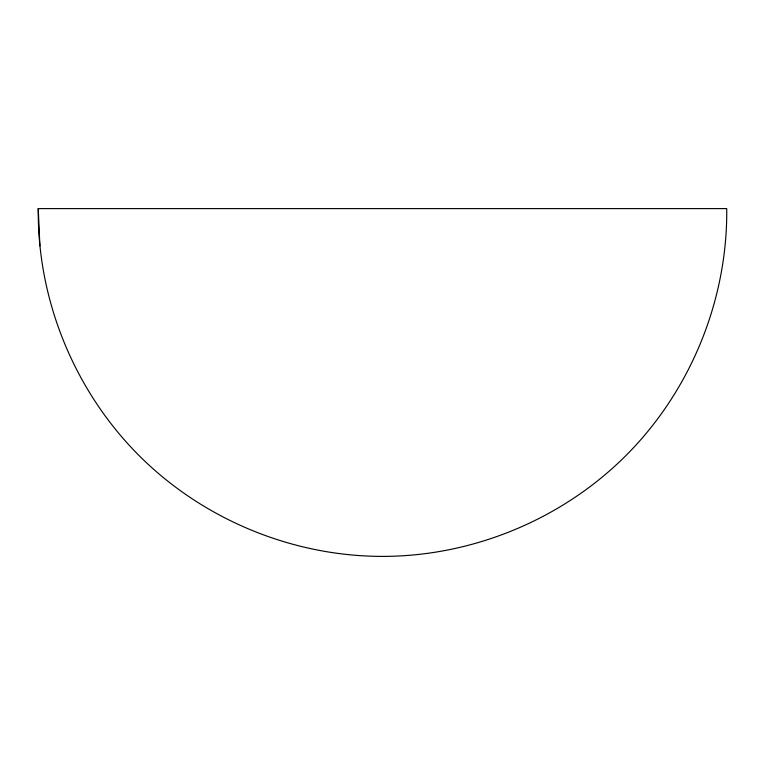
<?xml version="1.0" encoding="UTF-8"?>
<svg xmlns="http://www.w3.org/2000/svg" width="765" height="765" viewBox="0 0 765 765"><rect width="100%" height="100%" fill="white"/><g stroke="black" fill="none" stroke-linecap="round" stroke-linejoin="round"><path stroke-width="1.15" d="M38.25 208.606L726.731 208.606L726.75 212.135C726.721 302.443 689.753 391.69 625.923 455.567C562.046 519.397 472.789 556.365 382.49 556.394C292.192 556.365 202.935 519.397 139.067 455.567C75.238 391.69 38.24 302.443 38.25 212.135L38.25 208.606L39.885 245.881"/></g></svg>
